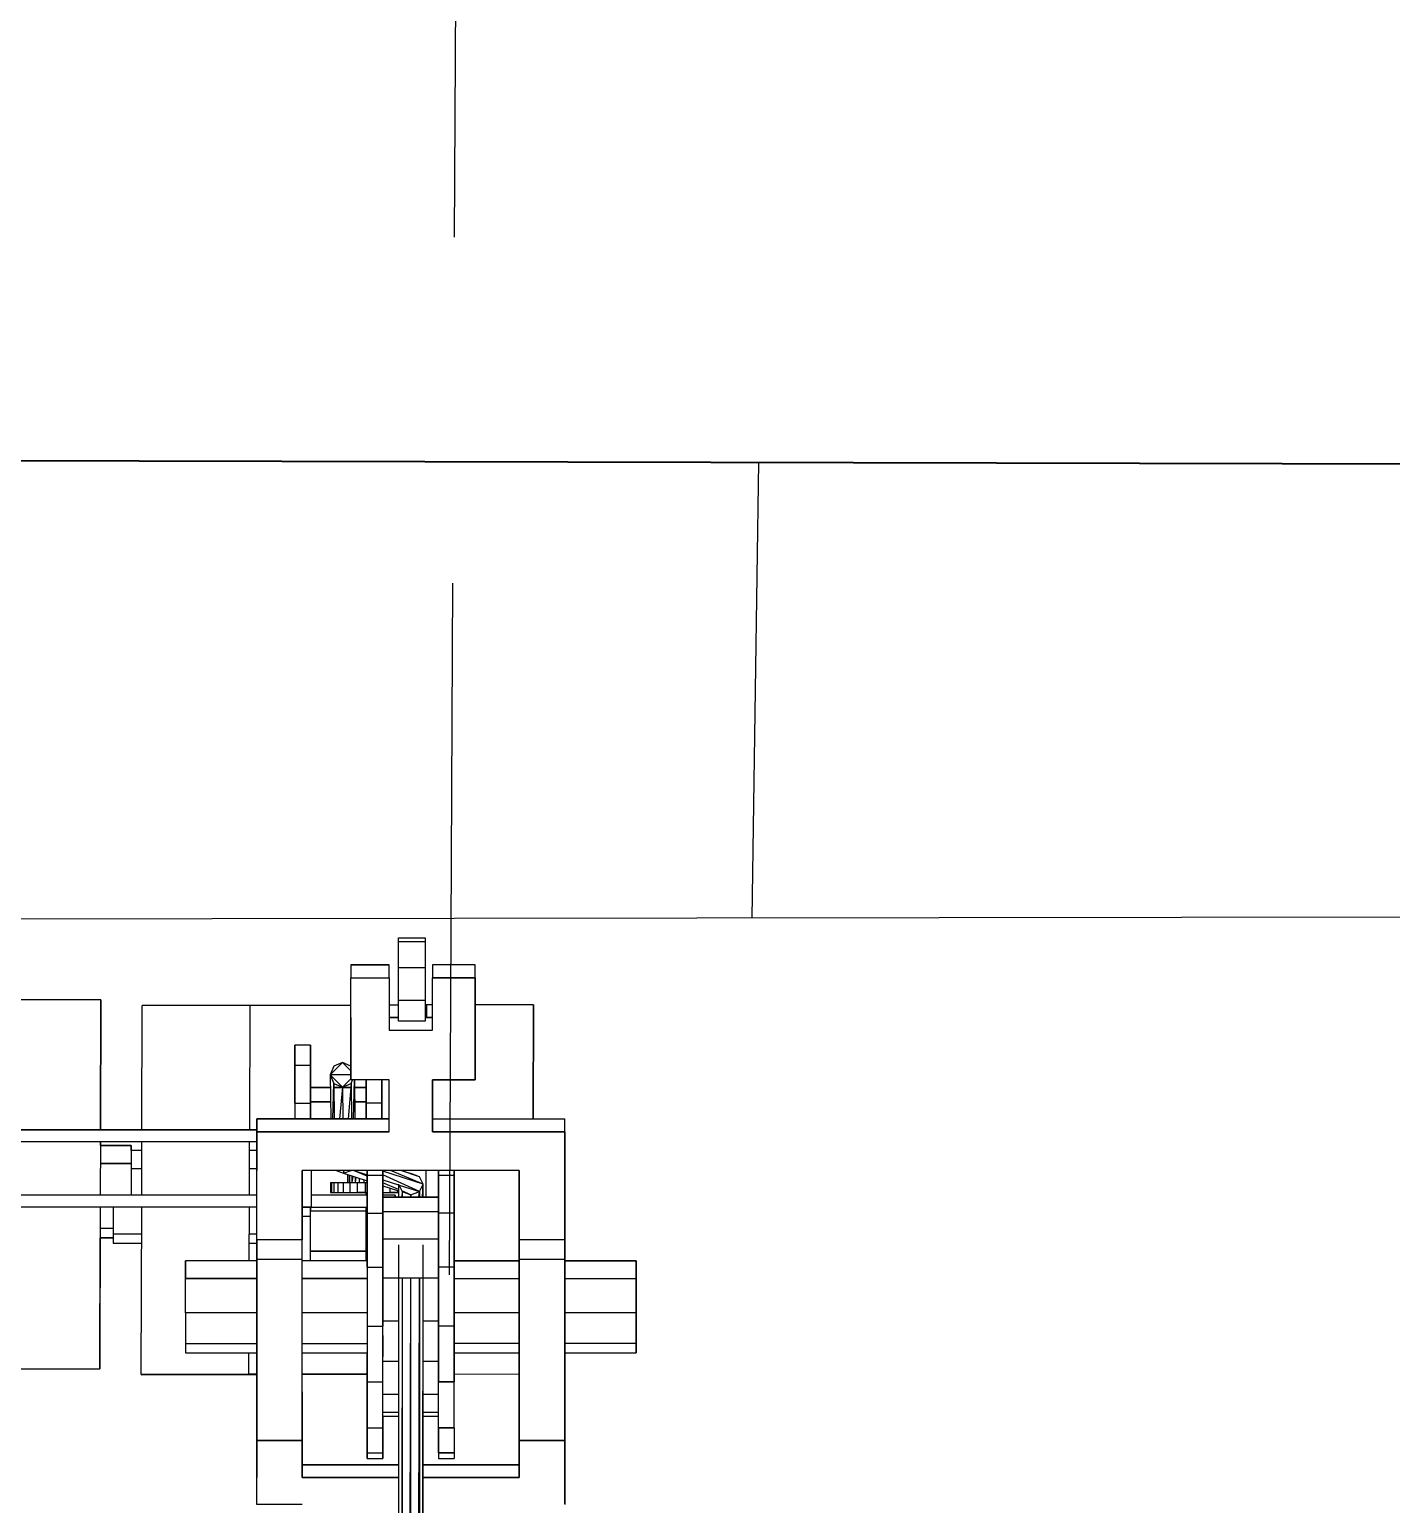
# Model space of a CAD drawing. Header units: millimetres. Extents: x -4997 to -4876, y -8737 to -8661.
# Drawn here: x -4912.506 to -4911.256, y -8694.118 to -8692.764 of the extents above; entities that cross this region are included whole.
import ezdxf

# ---------------------------------------------------------------- set-up
doc = ezdxf.new("R2010")
doc.units = ezdxf.units.MM
doc.header["$LTSCALE"] = 0.1
doc.linetypes.add('HIDDEN', pattern=[9.525, 6.35, -3.175])
for name, color, linetype in [('cobertura nova', 4, 'Continuous'), ('imagem', 7, 'Continuous'), ('layout cobertura', 251, 'Continuous'), ('visto', 9, 'Continuous')]:
    doc.layers.add(name, color=color, linetype=linetype)
doc.layers.add('coberturas', color=7, linetype='Continuous', lineweight=40)
picture_1 = doc.add_image_def('image1.jpg', size_in_pixel=(1920, 1080))

msp = doc.modelspace()

# ---------------------------------------------------------------- linework, layer by layer
at = {"layer": 'cobertura nova'}
for p, q in [((-4912.1669, -8693.5982), (-4912.1426, -8693.5982)), ((-4912.1669, -8693.6016), (-4912.1669, -8693.5982)), ((-4912.1669, -8693.6253), (-4912.1669, -8693.6016)), ((-4912.1669, -8693.6016), (-4912.1426, -8693.6016)), ((-4912.1426, -8693.5982), (-4912.1426, -8693.6016)), ((-4912.1426, -8693.6016), (-4912.1426, -8693.6253)), ((-4912.1755, -8693.623), (-4912.2108, -8693.623)), ((-4912.2108, -8693.623), (-4912.2108, -8693.6347)), ((-4912.2108, -8693.623), (-4912.1755, -8693.623)), ((-4912.1755, -8693.6347), (-4912.1755, -8693.623)), ((-4912.0967, -8693.623), (-4912.1359, -8693.623)), ((-4912.1359, -8693.623), (-4912.1359, -8693.6347)), ((-4912.0967, -8693.6347), (-4912.0967, -8693.623)), ((-4912.2108, -8693.6829), (-4912.2108, -8693.6347)), ((-4912.2108, -8693.6347), (-4912.1755, -8693.6347)), ((-4912.1755, -8693.6347), (-4912.1755, -8693.6829)), ((-4912.1669, -8693.6555), (-4912.1669, -8693.6253)), ((-4912.1669, -8693.6253), (-4912.1426, -8693.6253)), ((-4912.1426, -8693.6253), (-4912.1426, -8693.6555)), ((-4912.1359, -8693.6829), (-4912.1359, -8693.6347)), ((-4912.1359, -8693.6347), (-4912.0967, -8693.6347)), ((-4912.0967, -8693.6347), (-4912.1359, -8693.6347)), ((-4912.0967, -8693.6347), (-4912.0967, -8693.6829)), ((-4912.0967, -8693.6829), (-4912.0967, -8693.6347)), ((-4912.4402, -8693.6549), (-4912.5386, -8693.6551)), ((-4912.4406, -8693.7742), (-4912.4402, -8693.6549)), ((-4912.4402, -8693.6549), (-4912.4406, -8693.7742)), ((-4912.4026, -8693.7742), (-4912.4023, -8693.6601)), ((-4912.4023, -8693.6601), (-4912.3035, -8693.6599)), ((-4912.3035, -8693.6601), (-4912.4023, -8693.6603)), ((-4912.3035, -8693.6599), (-4912.3039, -8693.7742)), ((-4912.3035, -8693.6599), (-4912.2108, -8693.6598)), ((-4912.2108, -8693.6599), (-4912.3035, -8693.6601)), ((-4912.1755, -8693.6597), (-4912.1669, -8693.6597)), ((-4912.1669, -8693.6598), (-4912.1755, -8693.6598)), ((-4912.1669, -8693.6745), (-4912.1669, -8693.6555)), ((-4912.1426, -8693.6555), (-4912.1669, -8693.6555)), ((-4912.1426, -8693.6555), (-4912.1426, -8693.6745)), ((-4912.1426, -8693.6597), (-4912.1415, -8693.6597)), ((-4912.1415, -8693.6597), (-4912.1426, -8693.6597)), ((-4912.1415, -8693.6597), (-4912.1415, -8693.6712)), ((-4912.1415, -8693.6597), (-4912.1415, -8693.6712)), ((-4912.1359, -8693.6597), (-4912.1415, -8693.6597)), ((-4912.0431, -8693.6595), (-4912.0967, -8693.6596)), ((-4912.0434, -8693.7642), (-4912.0431, -8693.6595)), ((-4912.0431, -8693.6595), (-4912.0434, -8693.7642)), ((-4912.2108, -8693.6712), (-4912.2108, -8693.6829)), ((-4912.2108, -8693.6829), (-4912.2108, -8693.6712)), ((-4912.1669, -8693.6712), (-4912.1755, -8693.6712)), ((-4912.1755, -8693.6712), (-4912.1669, -8693.6712)), ((-4912.1426, -8693.6745), (-4912.1669, -8693.6745)), ((-4912.1359, -8693.6712), (-4912.1426, -8693.6712)), ((-4912.1426, -8693.6712), (-4912.1359, -8693.6712)), ((-4912.2108, -8693.7284), (-4912.2108, -8693.6829)), ((-4912.2108, -8693.6829), (-4912.2108, -8693.7284)), ((-4912.1755, -8693.6829), (-4912.1359, -8693.6829)), ((-4912.0967, -8693.6829), (-4912.0967, -8693.7284)), ((-4912.0967, -8693.7284), (-4912.0967, -8693.6829)), ((-4912.2623, -8693.6966), (-4912.2623, -8693.7152)), ((-4912.2623, -8693.7017), (-4912.2623, -8693.6966)), ((-4912.2478, -8693.6966), (-4912.2623, -8693.6966)), ((-4912.2623, -8693.6966), (-4912.2623, -8693.7017)), ((-4912.2623, -8693.7152), (-4912.2623, -8693.6966)), ((-4912.2623, -8693.7248), (-4912.2623, -8693.7017)), ((-4912.2478, -8693.7152), (-4912.2478, -8693.6966)), ((-4912.2478, -8693.6966), (-4912.2478, -8693.7152)), ((-4912.2623, -8693.7152), (-4912.2623, -8693.7499)), ((-4912.2478, -8693.7152), (-4912.2623, -8693.7152)), ((-4912.2623, -8693.7499), (-4912.2623, -8693.7152)), ((-4912.2478, -8693.7499), (-4912.2478, -8693.7152)), ((-4912.2478, -8693.7152), (-4912.2478, -8693.7499)), ((-4912.2298, -8693.7238), (-4912.2185, -8693.7126)), ((-4912.2265, -8693.7159), (-4912.2298, -8693.7238)), ((-4912.2185, -8693.7126), (-4912.2265, -8693.7159)), ((-4912.2108, -8693.7158), (-4912.2185, -8693.7126)), ((-4912.2185, -8693.7126), (-4912.2108, -8693.7203)), ((-4912.2623, -8693.7499), (-4912.2623, -8693.7248)), ((-4912.2298, -8693.7238), (-4912.2292, -8693.7642)), ((-4912.2298, -8693.7238), (-4912.2265, -8693.7318)), ((-4912.2185, -8693.7351), (-4912.2298, -8693.7238)), ((-4912.2108, -8693.7238), (-4912.2298, -8693.7238)), ((-4912.2274, -8693.7642), (-4912.2265, -8693.7318)), ((-4912.2265, -8693.7318), (-4912.226, -8693.7642)), ((-4912.2265, -8693.7318), (-4912.2185, -8693.7351)), ((-4912.2185, -8693.7351), (-4912.2108, -8693.7274)), ((-4912.2185, -8693.7351), (-4912.2106, -8693.7318)), ((-4912.2106, -8693.7318), (-4912.2132, -8693.7642)), ((-4912.1755, -8693.7284), (-4912.2108, -8693.7284)), ((-4912.2106, -8693.7318), (-4912.2092, -8693.7284)), ((-4912.2106, -8693.7318), (-4912.2101, -8693.7642)), ((-4912.2083, -8693.7642), (-4912.2074, -8693.7284)), ((-4912.2067, -8693.7642), (-4912.2072, -8693.7284)), ((-4912.1967, -8693.7353), (-4912.1967, -8693.7284)), ((-4912.1967, -8693.7284), (-4912.1967, -8693.7499)), ((-4912.1967, -8693.7499), (-4912.1967, -8693.7284)), ((-4912.1823, -8693.7284), (-4912.1823, -8693.7499)), ((-4912.1823, -8693.7499), (-4912.1823, -8693.7284)), ((-4912.1755, -8693.7761), (-4912.1755, -8693.7284)), ((-4912.1755, -8693.7642), (-4912.1755, -8693.7284)), ((-4912.1359, -8693.7643), (-4912.1359, -8693.7284)), ((-4912.0967, -8693.7284), (-4912.1359, -8693.7284)), ((-4912.1359, -8693.7284), (-4912.1359, -8693.7761)), ((-4912.1359, -8693.776), (-4912.1359, -8693.7284)), ((-4912.1359, -8693.7284), (-4912.1359, -8693.7642)), ((-4912.1359, -8693.7284), (-4912.0967, -8693.7284)), ((-4912.2296, -8693.7353), (-4912.2478, -8693.7353)), ((-4912.2478, -8693.7353), (-4912.2296, -8693.7353)), ((-4912.2478, -8693.7487), (-4912.2478, -8693.7353)), ((-4912.2108, -8693.7353), (-4912.2264, -8693.7353)), ((-4912.2264, -8693.7353), (-4912.2108, -8693.7353)), ((-4912.2185, -8693.7351), (-4912.2211, -8693.7642)), ((-4912.2185, -8693.7351), (-4912.2181, -8693.7642)), ((-4912.1967, -8693.7353), (-4912.2071, -8693.7353)), ((-4912.2071, -8693.7353), (-4912.1967, -8693.7353)), ((-4912.1967, -8693.7353), (-4912.1967, -8693.7487)), ((-4912.2623, -8693.7499), (-4912.2623, -8693.7642)), ((-4912.2623, -8693.7499), (-4912.2478, -8693.7499)), ((-4912.2478, -8693.7487), (-4912.2294, -8693.7487)), ((-4912.2294, -8693.7487), (-4912.2478, -8693.7487)), ((-4912.2478, -8693.7642), (-4912.2478, -8693.7499)), ((-4912.2478, -8693.7499), (-4912.2478, -8693.7642)), ((-4912.2069, -8693.7487), (-4912.1967, -8693.7487)), ((-4912.1967, -8693.7487), (-4912.2069, -8693.7487)), ((-4912.1967, -8693.7499), (-4912.1967, -8693.7642)), ((-4912.1823, -8693.7499), (-4912.1967, -8693.7499)), ((-4912.1967, -8693.7642), (-4912.1967, -8693.7499)), ((-4912.1823, -8693.7499), (-4912.1823, -8693.7642)), ((-4912.1823, -8693.7642), (-4912.1823, -8693.7499)), ((-4912.2971, -8693.776), (-4912.2971, -8693.7642)), ((-4912.2971, -8693.7642), (-4912.2553, -8693.7642)), ((-4912.2971, -8693.7642), (-4912.2971, -8693.7642)), ((-4912.2971, -8693.7642), (-4912.2971, -8693.776)), ((-4912.2553, -8693.7643), (-4912.2971, -8693.7643)), ((-4912.2553, -8693.7642), (-4912.1755, -8693.7642)), ((-4912.1755, -8693.7643), (-4912.2553, -8693.7643)), ((-4912.1359, -8693.7642), (-4912.0562, -8693.7642)), ((-4912.0562, -8693.7644), (-4912.1359, -8693.7643)), ((-4912.0562, -8693.7642), (-4912.0143, -8693.7642)), ((-4912.0143, -8693.7644), (-4912.0562, -8693.7644)), ((-4912.0143, -8693.776), (-4912.0143, -8693.7642)), ((-4912.5812, -8693.7742), (-4912.2971, -8693.7742)), ((-4912.2971, -8693.7742), (-4912.5812, -8693.7742)), ((-4912.5812, -8693.7742), (-4912.2971, -8693.7742)), ((-4912.5812, -8693.785), (-4912.2971, -8693.785)), ((-4912.4406, -8693.785), (-4912.4407, -8693.8344)), ((-4912.4406, -8693.7888), (-4912.4406, -8693.785)), ((-4912.4027, -8693.8344), (-4912.4026, -8693.785)), ((-4912.304, -8693.785), (-4912.3042, -8693.8344)), ((-4912.2971, -8693.776), (-4912.2971, -8693.7761)), ((-4912.2553, -8693.776), (-4912.2971, -8693.776)), ((-4912.2971, -8693.7761), (-4912.2971, -8693.776)), ((-4912.2971, -8693.776), (-4912.2971, -8693.8115)), ((-4912.2971, -8693.8116), (-4912.2971, -8693.7761)), ((-4912.2971, -8693.7761), (-4912.2553, -8693.7761)), ((-4912.1755, -8693.776), (-4912.2553, -8693.776)), ((-4912.2553, -8693.7761), (-4912.1755, -8693.7761)), ((-4912.0562, -8693.776), (-4912.1359, -8693.776)), ((-4912.1359, -8693.7761), (-4912.0562, -8693.7761)), ((-4912.0143, -8693.776), (-4912.0562, -8693.776)), ((-4912.0562, -8693.7761), (-4912.0143, -8693.7761)), ((-4912.0143, -8693.8115), (-4912.0143, -8693.776)), ((-4912.0143, -8693.776), (-4912.0143, -8693.7761)), ((-4912.0143, -8693.7761), (-4912.0143, -8693.776)), ((-4912.0143, -8693.7761), (-4912.0143, -8693.8116)), ((-4912.4406, -8693.7888), (-4912.4124, -8693.7888)), ((-4912.4124, -8693.7888), (-4912.4406, -8693.7888)), ((-4912.4124, -8693.7888), (-4912.4124, -8693.8051)), ((-4912.4124, -8693.7934), (-4912.4124, -8693.7888)), ((-4912.4026, -8693.7934), (-4912.4124, -8693.7934)), ((-4912.2971, -8693.7934), (-4912.304, -8693.7934)), ((-4912.4406, -8693.8051), (-4912.4124, -8693.8051)), ((-4912.4124, -8693.8051), (-4912.4406, -8693.8051)), ((-4912.4124, -8693.8051), (-4912.4124, -8693.8344)), ((-4912.4124, -8693.8097), (-4912.4027, -8693.8097)), ((-4912.3041, -8693.8097), (-4912.2971, -8693.8097)), ((-4912.2971, -8693.8751), (-4912.2971, -8693.8116)), ((-4912.2553, -8693.875), (-4912.2553, -8693.8115)), ((-4912.2553, -8693.8116), (-4912.2553, -8693.8632)), ((-4912.2553, -8693.8633), (-4912.2553, -8693.8116)), ((-4912.1755, -8693.8116), (-4912.2553, -8693.8116)), ((-4912.2553, -8693.8116), (-4912.2553, -8693.8751)), ((-4912.2468, -8693.8344), (-4912.2468, -8693.8116)), ((-4912.2468, -8693.8344), (-4912.2468, -8693.8116)), ((-4912.2242, -8693.8116), (-4912.2174, -8693.8141)), ((-4912.2174, -8693.8116), (-4912.2174, -8693.8141)), ((-4912.2174, -8693.8141), (-4912.2106, -8693.8116)), ((-4912.2172, -8693.8116), (-4912.2174, -8693.8141)), ((-4912.1959, -8693.8169), (-4912.2084, -8693.8116)), ((-4912.2081, -8693.8116), (-4912.1959, -8693.8155)), ((-4912.1959, -8693.8257), (-4912.1959, -8693.8116)), ((-4912.1959, -8693.8116), (-4912.1959, -8693.8161)), ((-4912.1959, -8693.8161), (-4912.1959, -8693.8116)), ((-4912.1815, -8693.8161), (-4912.1815, -8693.8116)), ((-4912.1815, -8693.8116), (-4912.1815, -8693.8257)), ((-4912.1815, -8693.8116), (-4912.1815, -8693.8161)), ((-4912.1444, -8693.8242), (-4912.1815, -8693.8121)), ((-4912.1359, -8693.8116), (-4912.1755, -8693.8116)), ((-4912.1444, -8693.8242), (-4912.1744, -8693.8116)), ((-4912.1477, -8693.8173), (-4912.165, -8693.8116)), ((-4912.1477, -8693.8173), (-4912.1647, -8693.8116)), ((-4912.1642, -8693.8116), (-4912.1556, -8693.8145)), ((-4912.142, -8693.8116), (-4912.1421, -8693.8362)), ((-4912.0562, -8693.8116), (-4912.1359, -8693.8116)), ((-4912.1304, -8693.8161), (-4912.1304, -8693.8116)), ((-4912.1304, -8693.8257), (-4912.1304, -8693.8116)), ((-4912.1304, -8693.8116), (-4912.1304, -8693.8161)), ((-4912.1159, -8693.8116), (-4912.1159, -8693.8161)), ((-4912.1159, -8693.8161), (-4912.1159, -8693.8116)), ((-4912.0562, -8693.8115), (-4912.0562, -8693.875)), ((-4912.0562, -8693.8751), (-4912.0562, -8693.8116)), ((-4912.0143, -8693.875), (-4912.0143, -8693.8115)), ((-4912.0143, -8693.8116), (-4912.0143, -8693.8632)), ((-4912.0143, -8693.8116), (-4912.0143, -8693.8751)), ((-4912.0143, -8693.8633), (-4912.0143, -8693.8117)), ((-4912.2293, -8693.8227), (-4912.2285, -8693.8227)), ((-4912.2293, -8693.8227), (-4912.2293, -8693.8318)), ((-4912.2285, -8693.8227), (-4912.2263, -8693.8227)), ((-4912.2285, -8693.8227), (-4912.2285, -8693.8318)), ((-4912.2263, -8693.8227), (-4912.2226, -8693.8227)), ((-4912.2263, -8693.8227), (-4912.2263, -8693.8318)), ((-4912.2226, -8693.8227), (-4912.2177, -8693.8227)), ((-4912.2226, -8693.8227), (-4912.2226, -8693.8318)), ((-4912.2177, -8693.8227), (-4912.2138, -8693.8227)), ((-4912.2177, -8693.8227), (-4912.2177, -8693.8318)), ((-4912.2174, -8693.8141), (-4912.1959, -8693.821)), ((-4912.2138, -8693.8153), (-4912.2138, -8693.8227)), ((-4912.2138, -8693.8227), (-4912.2134, -8693.8227)), ((-4912.2134, -8693.8154), (-4912.2134, -8693.8227)), ((-4912.2134, -8693.8227), (-4912.212, -8693.8227)), ((-4912.212, -8693.8158), (-4912.212, -8693.8227)), ((-4912.212, -8693.8227), (-4912.2098, -8693.8227)), ((-4912.2117, -8693.8227), (-4912.2117, -8693.8318)), ((-4912.2098, -8693.8165), (-4912.2098, -8693.8227)), ((-4912.2091, -8693.8168), (-4912.2098, -8693.8227)), ((-4912.2098, -8693.8227), (-4912.2068, -8693.8227)), ((-4912.2068, -8693.8175), (-4912.2068, -8693.8227)), ((-4912.2061, -8693.8177), (-4912.2068, -8693.8227)), ((-4912.2068, -8693.8227), (-4912.2032, -8693.8227)), ((-4912.2049, -8693.8227), (-4912.2049, -8693.8318)), ((-4912.2032, -8693.8187), (-4912.2032, -8693.8227)), ((-4912.2032, -8693.8227), (-4912.199, -8693.8227)), ((-4912.199, -8693.82), (-4912.199, -8693.8227)), ((-4912.199, -8693.8227), (-4912.1959, -8693.8227)), ((-4912.1975, -8693.8227), (-4912.1975, -8693.8318)), ((-4912.1959, -8693.8161), (-4912.1959, -8693.8508)), ((-4912.1815, -8693.8161), (-4912.1959, -8693.8161)), ((-4912.1959, -8693.8508), (-4912.1959, -8693.8161)), ((-4912.1959, -8693.8677), (-4912.1959, -8693.8257)), ((-4912.1477, -8693.831), (-4912.1815, -8693.8155)), ((-4912.1815, -8693.8508), (-4912.1815, -8693.8161)), ((-4912.1815, -8693.8161), (-4912.1815, -8693.8508)), ((-4912.1815, -8693.8202), (-4912.1669, -8693.8249)), ((-4912.1669, -8693.8291), (-4912.1815, -8693.823)), ((-4912.1815, -8693.8256), (-4912.1669, -8693.8303)), ((-4912.1815, -8693.8257), (-4912.1815, -8693.8362)), ((-4912.1669, -8693.8242), (-4912.1669, -8693.8362)), ((-4912.1669, -8693.8242), (-4912.1636, -8693.831)), ((-4912.1665, -8693.825), (-4912.1477, -8693.831)), ((-4912.1477, -8693.8173), (-4912.1556, -8693.8145)), ((-4912.1444, -8693.8242), (-4912.1477, -8693.8173)), ((-4912.1477, -8693.831), (-4912.1444, -8693.8242)), ((-4912.145, -8693.8362), (-4912.1444, -8693.8242)), ((-4912.1444, -8693.8362), (-4912.1444, -8693.8242)), ((-4912.1159, -8693.8161), (-4912.1304, -8693.8161)), ((-4912.1304, -8693.8161), (-4912.1304, -8693.8508)), ((-4912.1304, -8693.8508), (-4912.1304, -8693.8161)), ((-4912.1304, -8693.8362), (-4912.1304, -8693.8257)), ((-4912.1159, -8693.8161), (-4912.1159, -8693.8508)), ((-4912.1159, -8693.8508), (-4912.1159, -8693.8161)), ((-4912.2971, -8693.8344), (-4912.5812, -8693.8344)), ((-4912.1959, -8693.8344), (-4912.2468, -8693.8344)), ((-4912.2468, -8693.8452), (-4912.2468, -8693.8344)), ((-4912.2285, -8693.8318), (-4912.2293, -8693.8318)), ((-4912.2293, -8693.8318), (-4912.1959, -8693.8318)), ((-4912.2285, -8693.8318), (-4912.2049, -8693.8318)), ((-4912.2263, -8693.8318), (-4912.2226, -8693.8318)), ((-4912.2226, -8693.8318), (-4912.2177, -8693.8318)), ((-4912.2177, -8693.8318), (-4912.2117, -8693.8318)), ((-4912.2117, -8693.8318), (-4912.2049, -8693.8318)), ((-4912.1975, -8693.8318), (-4912.2049, -8693.8318)), ((-4912.2049, -8693.8318), (-4912.1959, -8693.8318)), ((-4912.1975, -8693.8318), (-4912.1959, -8693.8318)), ((-4912.1975, -8693.8318), (-4912.1959, -8693.8318)), ((-4912.1975, -8693.8318), (-4912.1959, -8693.8318)), ((-4912.1967, -8693.8318), (-4912.1967, -8693.8344)), ((-4912.1967, -8693.8318), (-4912.1967, -8693.8344)), ((-4912.1967, -8693.8344), (-4912.1967, -8693.8318)), ((-4912.1815, -8693.8318), (-4912.1747, -8693.8318)), ((-4912.1815, -8693.8318), (-4912.1747, -8693.8318)), ((-4912.1815, -8693.8318), (-4912.1669, -8693.8318)), ((-4912.1815, -8693.8318), (-4912.1669, -8693.8318)), ((-4912.1815, -8693.8318), (-4912.1679, -8693.8318)), ((-4912.1701, -8693.8344), (-4912.1815, -8693.8344)), ((-4912.1304, -8693.8362), (-4912.1815, -8693.8362)), ((-4912.1815, -8693.8362), (-4912.1815, -8693.8362)), ((-4912.1815, -8693.8362), (-4912.1304, -8693.8362)), ((-4912.1815, -8693.8497), (-4912.1815, -8693.8362)), ((-4912.1747, -8693.8318), (-4912.1747, -8693.8278)), ((-4912.1695, -8693.8318), (-4912.1747, -8693.8318)), ((-4912.1701, -8693.8362), (-4912.1701, -8693.8344)), ((-4912.1701, -8693.8344), (-4912.1701, -8693.8362)), ((-4912.1679, -8693.8318), (-4912.1679, -8693.8299)), ((-4912.1556, -8693.8339), (-4912.1639, -8693.8304)), ((-4912.1636, -8693.831), (-4912.1639, -8693.8362)), ((-4912.1636, -8693.831), (-4912.1636, -8693.8362)), ((-4912.1636, -8693.831), (-4912.1556, -8693.8339)), ((-4912.1556, -8693.8339), (-4912.156, -8693.8362)), ((-4912.1556, -8693.8339), (-4912.1477, -8693.831)), ((-4912.1556, -8693.8362), (-4912.1556, -8693.8339)), ((-4912.1484, -8693.8362), (-4912.1477, -8693.831)), ((-4912.1477, -8693.831), (-4912.1477, -8693.8362)), ((-4912.1304, -8693.8362), (-4912.1304, -8693.8362)), ((-4912.1304, -8693.8497), (-4912.1304, -8693.8362)), ((-4912.2971, -8693.8452), (-4912.6695, -8693.8452)), ((-4912.4407, -8693.8452), (-4912.4411, -8693.9936)), ((-4912.4289, -8693.8452), (-4912.4289, -8693.8696)), ((-4912.4032, -8693.9988), (-4912.4027, -8693.8452)), ((-4912.3042, -8693.8452), (-4912.3044, -8693.8944)), ((-4912.2553, -8693.8452), (-4912.2468, -8693.8452)), ((-4912.2468, -8693.8452), (-4912.2553, -8693.8452)), ((-4912.2553, -8693.8452), (-4912.2468, -8693.8452)), ((-4912.2553, -8693.8536), (-4912.2478, -8693.8536)), ((-4912.2478, -8693.8536), (-4912.2478, -8693.8452)), ((-4912.2478, -8693.8452), (-4912.2478, -8693.8486)), ((-4912.2478, -8693.8486), (-4912.1967, -8693.8486)), ((-4912.2478, -8693.8944), (-4912.2478, -8693.8536)), ((-4912.2468, -8693.8452), (-4912.1959, -8693.8452)), ((-4912.1967, -8693.8452), (-4912.1967, -8693.8486)), ((-4912.1967, -8693.8452), (-4912.1967, -8693.8536)), ((-4912.1967, -8693.8536), (-4912.1967, -8693.8452)), ((-4912.1967, -8693.8536), (-4912.1967, -8693.8944)), ((-4912.1967, -8693.8536), (-4912.1959, -8693.8536)), ((-4912.1967, -8693.8944), (-4912.1967, -8693.8536)), ((-4912.1959, -8693.8508), (-4912.1959, -8693.9002)), ((-4912.1959, -8693.8508), (-4912.1815, -8693.8508)), ((-4912.1959, -8693.9002), (-4912.1959, -8693.8508)), ((-4912.1304, -8693.8497), (-4912.1815, -8693.8497)), ((-4912.1815, -8693.9002), (-4912.1815, -8693.8508)), ((-4912.1815, -8693.8508), (-4912.1815, -8693.9002)), ((-4912.1304, -8693.8747), (-4912.1304, -8693.8497)), ((-4912.1304, -8693.8508), (-4912.1304, -8693.9002)), ((-4912.1159, -8693.8508), (-4912.1304, -8693.8508)), ((-4912.1304, -8693.9002), (-4912.1304, -8693.8508)), ((-4912.1159, -8693.8508), (-4912.1159, -8693.9002)), ((-4912.1159, -8693.9002), (-4912.1159, -8693.8508)), ((-4912.4289, -8693.865), (-4912.4408, -8693.865)), ((-4912.1959, -8693.8944), (-4912.1959, -8693.8677)), ((-4912.0143, -8693.8632), (-4912.0143, -8693.8632)), ((-4912.0143, -8693.8633), (-4912.0143, -8693.8944)), ((-4912.0143, -8693.8944), (-4912.0143, -8693.8633)), ((-4912.0143, -8693.8633), (-4912.0143, -8693.8633)), ((-4912.4411, -8693.9936), (-4912.4408, -8693.8735)), ((-4912.4408, -8693.8735), (-4912.4289, -8693.8735)), ((-4912.4289, -8693.8735), (-4912.4408, -8693.8735)), ((-4912.4289, -8693.8696), (-4912.4289, -8693.8782)), ((-4912.4289, -8693.8696), (-4912.4028, -8693.8696)), ((-4912.4289, -8693.8782), (-4912.4028, -8693.8782)), ((-4912.3043, -8693.8696), (-4912.2971, -8693.8696)), ((-4912.3043, -8693.8782), (-4912.2971, -8693.8782)), ((-4912.2971, -8693.875), (-4912.2553, -8693.875)), ((-4912.2971, -8693.893), (-4912.2971, -8693.8751)), ((-4912.2553, -8693.8751), (-4912.2971, -8693.8751)), ((-4912.2971, -8693.8751), (-4912.2971, -8693.893)), ((-4912.2553, -8693.893), (-4912.2553, -8693.8751)), ((-4912.1304, -8693.8747), (-4912.1815, -8693.8747)), ((-4912.1669, -8693.8798), (-4912.1669, -8695.401)), ((-4912.146, -8695.401), (-4912.1444, -8693.8798)), ((-4912.1444, -8695.401), (-4912.1444, -8693.8798)), ((-4912.1304, -8693.9104), (-4912.1304, -8693.8747)), ((-4912.0562, -8693.893), (-4912.0562, -8693.875)), ((-4912.0562, -8693.875), (-4912.0143, -8693.875)), ((-4912.0562, -8693.8751), (-4912.0562, -8693.893)), ((-4912.0143, -8693.8751), (-4912.0562, -8693.8751)), ((-4912.0143, -8693.893), (-4912.0143, -8693.875)), ((-4912.0143, -8693.8751), (-4912.0143, -8693.893)), ((-4912.3626, -8693.8944), (-4912.3626, -8693.9106)), ((-4912.2971, -8693.8944), (-4912.3626, -8693.8944)), ((-4912.3626, -8693.9106), (-4912.3626, -8693.8944)), ((-4912.2971, -8694.0149), (-4912.2971, -8693.893)), ((-4912.2971, -8693.893), (-4912.2553, -8693.893)), ((-4912.2971, -8693.893), (-4912.2971, -8694.0149)), ((-4912.2553, -8694.0149), (-4912.2553, -8693.893)), ((-4912.1959, -8693.8944), (-4912.2553, -8693.8944)), ((-4912.2478, -8693.8856), (-4912.1967, -8693.8856)), ((-4912.1967, -8693.8856), (-4912.2478, -8693.8856)), ((-4912.1159, -8693.8944), (-4912.0562, -8693.8944)), ((-4912.0562, -8693.8944), (-4912.1159, -8693.8944)), ((-4912.0562, -8693.893), (-4912.0562, -8694.0149)), ((-4912.0562, -8694.0149), (-4912.0562, -8693.893)), ((-4912.0562, -8693.893), (-4912.0143, -8693.893)), ((-4912.0143, -8694.0149), (-4912.0143, -8693.893)), ((-4912.0143, -8693.893), (-4912.0143, -8694.0149)), ((-4912.0143, -8693.8944), (-4911.9489, -8693.8944)), ((-4911.9489, -8693.8944), (-4912.0143, -8693.8944)), ((-4911.9489, -8693.8944), (-4911.9489, -8693.8944)), ((-4911.9489, -8693.8944), (-4911.9489, -8693.9106)), ((-4911.9489, -8693.903), (-4911.9489, -8693.8944)), ((-4911.9489, -8693.9106), (-4911.9489, -8693.8944)), ((-4912.1959, -8693.9002), (-4912.1959, -8693.9545)), ((-4912.1959, -8693.9002), (-4912.1815, -8693.9002)), ((-4912.1815, -8693.9545), (-4912.1815, -8693.9002)), ((-4912.1815, -8693.9002), (-4912.1815, -8693.9545)), ((-4912.1304, -8693.9002), (-4912.1304, -8693.9545)), ((-4912.1159, -8693.9002), (-4912.1304, -8693.9002)), ((-4912.1304, -8693.9545), (-4912.1304, -8693.9002)), ((-4912.1159, -8693.9545), (-4912.1159, -8693.9002)), ((-4912.1159, -8693.9002), (-4912.1159, -8693.9545)), ((-4912.3626, -8693.9421), (-4912.3626, -8693.9106)), ((-4912.3626, -8693.9106), (-4912.3626, -8693.9106)), ((-4912.3626, -8693.9106), (-4912.2971, -8693.9106)), ((-4912.2971, -8693.9106), (-4912.3626, -8693.9106)), ((-4912.2553, -8693.9106), (-4912.1959, -8693.9106)), ((-4912.1959, -8693.9106), (-4912.2553, -8693.9106)), ((-4912.1959, -8693.9106), (-4912.1959, -8693.9421)), ((-4912.1444, -8693.9104), (-4912.1815, -8693.9104)), ((-4912.1815, -8693.9495), (-4912.1815, -8693.9104)), ((-4912.1636, -8693.9104), (-4912.1652, -8695.401)), ((-4912.1636, -8693.9104), (-4912.1636, -8695.401)), ((-4912.1595, -8695.401), (-4912.1557, -8693.9104)), ((-4912.1556, -8695.401), (-4912.1556, -8693.9104)), ((-4912.1516, -8695.401), (-4912.1477, -8693.9104)), ((-4912.1477, -8693.9104), (-4912.1477, -8695.401)), ((-4912.1304, -8693.9104), (-4912.1444, -8693.9104)), ((-4912.1304, -8693.9495), (-4912.1304, -8693.9104)), ((-4912.1159, -8693.9106), (-4912.0562, -8693.9106)), ((-4912.0143, -8693.9106), (-4911.9489, -8693.9106)), ((-4911.9489, -8693.9106), (-4911.9489, -8693.9421)), ((-4911.9489, -8693.9421), (-4911.9489, -8693.9106)), ((-4912.3626, -8693.9421), (-4912.3626, -8693.9705)), ((-4912.2971, -8693.9421), (-4912.3626, -8693.9421)), ((-4912.1959, -8693.9421), (-4912.2553, -8693.9421)), ((-4912.1959, -8693.9421), (-4912.1959, -8693.9705)), ((-4912.1959, -8693.9468), (-4912.1959, -8693.9468)), ((-4912.0562, -8693.9421), (-4912.1159, -8693.9421)), ((-4911.9489, -8693.9421), (-4912.0143, -8693.9421)), ((-4911.9489, -8693.9421), (-4911.9489, -8693.9705)), ((-4911.9489, -8693.9705), (-4911.9489, -8693.9421)), ((-4912.1959, -8693.9545), (-4912.1815, -8693.9545)), ((-4912.1959, -8693.9545), (-4912.1959, -8694.0057)), ((-4912.1815, -8693.9495), (-4912.1669, -8693.9495)), ((-4912.1815, -8694.0057), (-4912.1815, -8693.9545)), ((-4912.1815, -8693.9865), (-4912.1815, -8693.9545)), ((-4912.1444, -8693.9495), (-4912.1304, -8693.9495)), ((-4912.1304, -8693.9865), (-4912.1304, -8693.9495)), ((-4912.1304, -8693.9545), (-4912.1304, -8694.0057)), ((-4912.1159, -8693.9545), (-4912.1304, -8693.9545)), ((-4912.1304, -8694.0057), (-4912.1304, -8693.9545)), ((-4912.1159, -8694.0057), (-4912.1159, -8693.9545)), ((-4912.1159, -8693.9545), (-4912.1159, -8694.0057)), ((-4912.3626, -8693.9705), (-4912.3626, -8693.9791)), ((-4912.3626, -8693.9705), (-4912.2971, -8693.9705)), ((-4912.2553, -8693.9705), (-4912.1959, -8693.9705)), ((-4912.1959, -8693.9699), (-4912.1959, -8693.9699)), ((-4912.1959, -8693.9705), (-4912.1959, -8693.9791)), ((-4912.1959, -8693.975), (-4912.1959, -8693.975)), ((-4912.1815, -8693.9631), (-4912.1815, -8693.9827)), ((-4912.1304, -8693.9732), (-4912.1304, -8693.9732)), ((-4912.1304, -8693.9732), (-4912.1304, -8693.9732)), ((-4912.0562, -8693.9705), (-4912.1159, -8693.9705)), ((-4911.9489, -8693.9705), (-4912.0143, -8693.9705)), ((-4911.9489, -8693.9705), (-4911.9489, -8693.9791)), ((-4911.9489, -8693.9791), (-4911.9489, -8693.9705)), ((-4912.3626, -8693.9791), (-4912.2971, -8693.9791)), ((-4912.3047, -8693.9791), (-4912.3047, -8693.9986)), ((-4912.2971, -8693.9791), (-4912.2971, -8694.0128)), ((-4912.2553, -8693.9791), (-4912.1959, -8693.9791)), ((-4912.1959, -8694.0226), (-4912.1959, -8693.9791)), ((-4912.1815, -8693.9865), (-4912.1669, -8693.9865)), ((-4912.1815, -8694.0168), (-4912.1815, -8693.9865)), ((-4912.1444, -8693.9865), (-4912.1304, -8693.9865)), ((-4912.1304, -8694.0057), (-4912.1304, -8693.9865)), ((-4912.1159, -8694.0226), (-4912.1159, -8693.9791)), ((-4912.1159, -8693.9791), (-4912.0562, -8693.9791)), ((-4912.0143, -8693.9791), (-4911.9489, -8693.9791)), ((-4912.0143, -8693.9791), (-4912.0143, -8694.0128)), ((-4912.0143, -8694.0128), (-4912.0143, -8693.9791)), ((-4912.5399, -8693.9938), (-4912.4411, -8693.9936)), ((-4912.3047, -8693.9986), (-4912.4032, -8693.9988)), ((-4912.3047, -8693.9988), (-4912.4032, -8693.999)), ((-4912.4032, -8693.999), (-4912.3047, -8693.9988)), ((-4912.2971, -8693.9986), (-4912.3047, -8693.9986)), ((-4912.2971, -8693.9987), (-4912.3047, -8693.9988)), ((-4912.3047, -8693.9988), (-4912.2971, -8693.9987)), ((-4912.1959, -8693.9985), (-4912.2553, -8693.9987)), ((-4912.2553, -8693.9987), (-4912.1959, -8693.9985)), ((-4912.1959, -8693.9985), (-4912.2553, -8693.9986)), ((-4912.1815, -8693.9987), (-4912.1815, -8693.9987)), ((-4912.1159, -8693.9984), (-4912.0562, -8693.9982)), ((-4912.2971, -8694.0128), (-4912.2971, -8694.0296)), ((-4912.2971, -8694.0593), (-4912.2971, -8694.0149)), ((-4912.2971, -8694.0149), (-4912.2971, -8694.0593)), ((-4912.2553, -8694.0149), (-4912.2553, -8694.0296)), ((-4912.2553, -8694.0593), (-4912.2553, -8694.0149)), ((-4912.2553, -8694.0149), (-4912.2553, -8694.0593)), ((-4912.1959, -8694.0057), (-4912.1815, -8694.0057)), ((-4912.1959, -8694.0477), (-4912.1959, -8694.0057)), ((-4912.1959, -8694.0057), (-4912.1959, -8694.0477)), ((-4912.1815, -8694.0477), (-4912.1815, -8694.0057)), ((-4912.1304, -8694.0057), (-4912.1159, -8694.0057)), ((-4912.1304, -8694.0477), (-4912.1304, -8694.0057)), ((-4912.1159, -8694.0057), (-4912.1304, -8694.0057)), ((-4912.1159, -8694.0477), (-4912.1159, -8694.0057)), ((-4912.0562, -8694.0128), (-4912.0562, -8694.0296)), ((-4912.0562, -8694.0149), (-4912.0562, -8694.0593)), ((-4912.0562, -8694.0593), (-4912.0562, -8694.0149)), ((-4912.0143, -8694.0128), (-4912.0143, -8694.0296)), ((-4912.0143, -8694.0593), (-4912.0143, -8694.0149)), ((-4912.0143, -8694.0149), (-4912.0143, -8694.0593)), ((-4912.2971, -8694.0296), (-4912.2971, -8694.0296)), ((-4912.2971, -8694.0296), (-4912.2971, -8694.0413)), ((-4912.2971, -8694.0296), (-4912.2971, -8694.0296)), ((-4912.2553, -8694.0296), (-4912.2553, -8694.0817)), ((-4912.1959, -8694.0573), (-4912.1959, -8694.0226)), ((-4912.1815, -8694.0168), (-4912.1669, -8694.0168)), ((-4912.1815, -8694.0335), (-4912.1815, -8694.0168)), ((-4912.1444, -8694.0168), (-4912.1304, -8694.0168)), ((-4912.0143, -8694.0296), (-4912.0143, -8694.0817)), ((-4912.2971, -8694.0413), (-4912.2971, -8694.0413)), ((-4912.2971, -8694.0413), (-4912.2971, -8694.0593)), ((-4912.2971, -8694.0413), (-4912.2971, -8694.0413)), ((-4912.2553, -8694.0935), (-4912.2553, -8694.0413)), ((-4912.2553, -8694.0413), (-4912.2553, -8694.0593)), ((-4912.1815, -8694.0335), (-4912.1669, -8694.0335)), ((-4912.1815, -8694.0372), (-4912.1815, -8694.0335)), ((-4912.1815, -8694.0372), (-4912.1815, -8694.0573)), ((-4912.1815, -8694.0372), (-4912.1669, -8694.0372)), ((-4912.1444, -8694.0335), (-4912.1304, -8694.0335)), ((-4912.1444, -8694.0372), (-4912.1304, -8694.0372)), ((-4912.0562, -8694.0413), (-4912.0562, -8694.0593)), ((-4912.0143, -8694.0935), (-4912.0143, -8694.0413)), ((-4912.0143, -8694.0413), (-4912.0143, -8694.0593)), ((-4912.1959, -8694.0477), (-4912.1815, -8694.0477)), ((-4912.1959, -8694.0708), (-4912.1959, -8694.0477)), ((-4912.1959, -8694.0477), (-4912.1959, -8694.0708)), ((-4912.1959, -8694.0759), (-4912.1959, -8694.0573)), ((-4912.1815, -8694.0708), (-4912.1815, -8694.0477)), ((-4912.1815, -8694.0477), (-4912.1815, -8694.0708)), ((-4912.1815, -8694.0573), (-4912.1815, -8694.0759)), ((-4912.1304, -8694.0477), (-4912.1304, -8694.0477)), ((-4912.1304, -8694.0477), (-4912.1304, -8694.0708)), ((-4912.1304, -8694.0477), (-4912.1159, -8694.0477)), ((-4912.1304, -8694.0708), (-4912.1304, -8694.0477)), ((-4912.1159, -8694.0477), (-4912.1304, -8694.0477)), ((-4912.1159, -8694.0477), (-4912.1159, -8694.0708)), ((-4912.2971, -8694.0935), (-4912.2971, -8694.0593)), ((-4912.2553, -8694.0593), (-4912.2971, -8694.0593)), ((-4912.2971, -8694.0593), (-4912.2971, -8694.0935)), ((-4912.2971, -8694.0593), (-4912.2553, -8694.0593)), ((-4912.2553, -8694.0593), (-4912.2553, -8694.0935)), ((-4912.1959, -8694.0708), (-4912.1815, -8694.0708)), ((-4912.1959, -8694.0759), (-4912.1959, -8694.0708)), ((-4912.1959, -8694.0708), (-4912.1959, -8694.0759)), ((-4912.1815, -8694.0759), (-4912.1815, -8694.0708)), ((-4912.1815, -8694.0708), (-4912.1815, -8694.0759)), ((-4912.1304, -8694.0708), (-4912.1304, -8694.0759)), ((-4912.1304, -8694.0708), (-4912.1159, -8694.0708)), ((-4912.1159, -8694.0708), (-4912.1304, -8694.0708)), ((-4912.1159, -8694.0708), (-4912.1159, -8694.0759)), ((-4912.0562, -8694.0935), (-4912.0562, -8694.0593)), ((-4912.0562, -8694.0593), (-4912.0143, -8694.0593)), ((-4912.0562, -8694.0593), (-4912.0562, -8694.0935)), ((-4912.0143, -8694.0593), (-4912.0562, -8694.0593)), ((-4912.0143, -8694.0593), (-4912.0143, -8694.0935)), ((-4912.1755, -8694.0817), (-4912.2553, -8694.0817)), ((-4912.2553, -8694.0817), (-4912.2553, -8694.0935)), ((-4912.2553, -8694.0935), (-4912.2553, -8694.0817)), ((-4912.2553, -8694.0817), (-4912.1755, -8694.0817)), ((-4912.1959, -8694.0759), (-4912.1815, -8694.0759)), ((-4912.1669, -8694.0817), (-4912.1755, -8694.0817)), ((-4912.1755, -8694.0817), (-4912.1669, -8694.0817)), ((-4912.1359, -8694.0817), (-4912.1444, -8694.0817)), ((-4912.1444, -8694.0817), (-4912.1359, -8694.0817)), ((-4912.0562, -8694.0817), (-4912.1359, -8694.0817)), ((-4912.1359, -8694.0817), (-4912.0562, -8694.0817)), ((-4912.1304, -8694.0759), (-4912.1159, -8694.0759)), ((-4912.0143, -8694.0817), (-4912.0143, -8694.1175)), ((-4912.2971, -8694.1182), (-4912.2971, -8694.0935)), ((-4912.2553, -8694.0935), (-4912.1755, -8694.0935)), ((-4912.1755, -8694.0935), (-4912.2553, -8694.0935)), ((-4912.1755, -8694.0935), (-4912.1669, -8694.0935)), ((-4912.1669, -8694.0935), (-4912.1755, -8694.0935)), ((-4912.1444, -8694.0935), (-4912.1359, -8694.0935)), ((-4912.1359, -8694.0935), (-4912.1444, -8694.0935)), ((-4912.1359, -8694.0935), (-4912.0562, -8694.0935)), ((-4912.0562, -8694.0935), (-4912.1359, -8694.0935)), ((-4912.0143, -8694.0935), (-4912.0143, -8694.1182)), ((-4912.0143, -8694.1175), (-4912.0143, -8694.0935)), ((-4912.2553, -8694.1182), (-4912.2971, -8694.1182))]:
    msp.add_line(p, q, dxfattribs=at)
at = {"layer": 'coberturas'}
msp.add_line((-4918.0004, -8693.1482), (-4898.949, -8693.1897), dxfattribs=at)
at = {"layer": 'layout cobertura', "linetype": 'HIDDEN'}
msp.add_line((-4912.3314, -8736.7694), (-4912.0051, -8670.5092), dxfattribs=at)
at = {"layer": 'visto'}
for p, q in [((-4911.8368, -8693.1616), (-4911.8427, -8693.58)), ((-4912.3379, -8693.5807), (-4914.8379, -8693.5841)), ((-4909.8279, -8693.5772), (-4912.3379, -8693.5807))]:
    msp.add_line(p, q, dxfattribs=at)

# ---------------------------------------------------------------- pictures from other files: only their frames are drawn
at = {"layer": 'imagem'}
image = msp.add_image(picture_1, insert=(-4995.0367, -8736.0525), size_in_units=(116.4021, 65.4762), dxfattribs=at)
image.dxf.flags = 7

doc.saveas('drawing.dxf')
